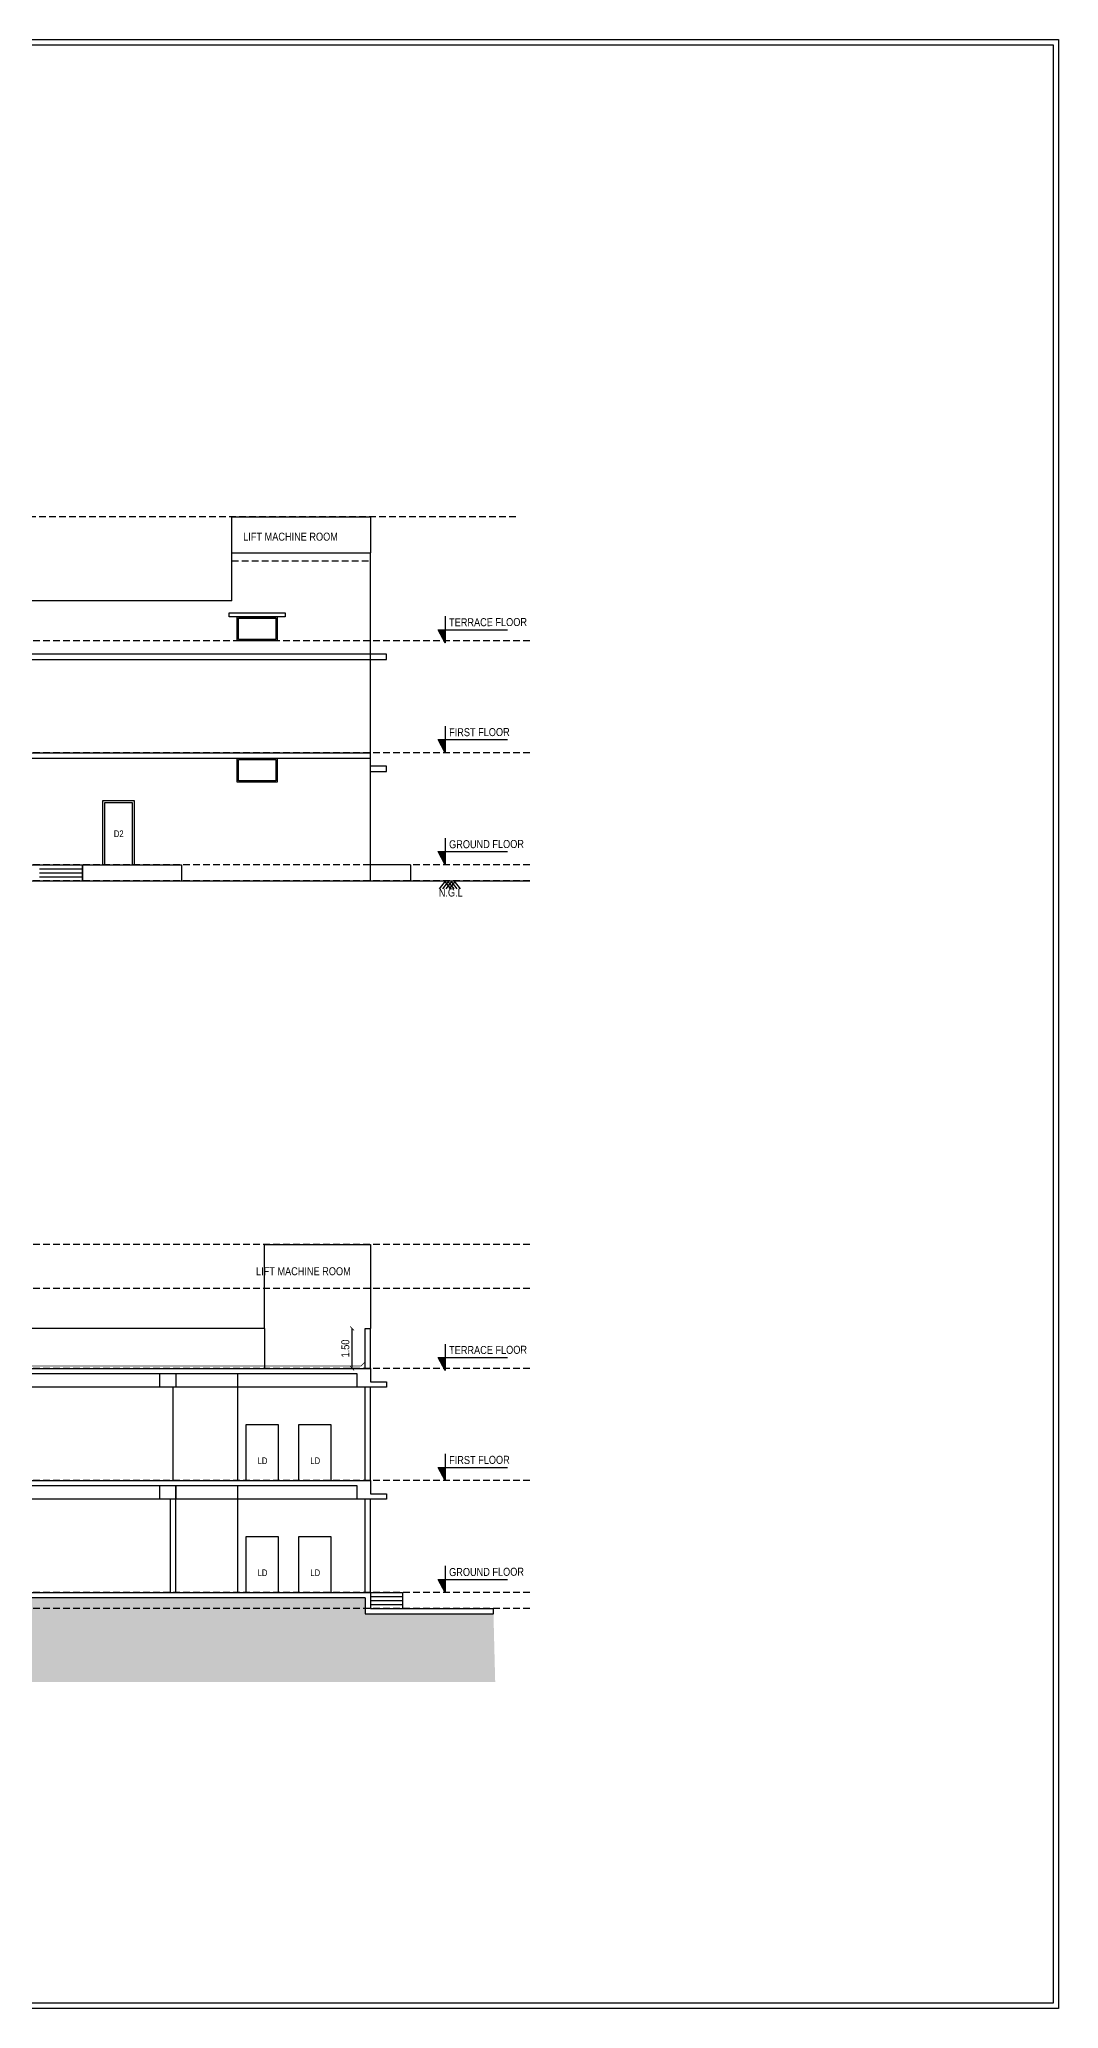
# Model space of a CAD drawing. Header units: metres. Extents: x 385023 to 385532, y 1408468 to 1408621.
# Drawn here: x 385494.1 to 385532.3, y 1408468.2 to 1408542.1 of the extents above; entities that cross this region are included whole.
import ezdxf
from ezdxf.enums import TextEntityAlignment as Align

# ---------------------------------------------------------------- set-up
doc = ezdxf.new("R2010")
doc.units = ezdxf.units.M
doc.header["$MEASUREMENT"] = 0
doc.linetypes.add('( Hidden )', pattern=[0.375, 0.25, -0.125])
doc.linetypes.add('DASHED', pattern=[0.75, 0.5, -0.25])
for name, color, linetype in [('ele-2', 7, 'Continuous'), ('LEVELS', 40, 'Continuous'), ('SDA_LEVELS', 20, 'Continuous')]:
    doc.layers.add(name, color=color, linetype=linetype)
doc.styles.add('Century Gothic', font='ARIALN.TTF')
doc.styles.add('RIA-AP', font='ARIALN.TTF')
doc.styles.get("Standard").update_dxf_attribs({"font": 'ARIALN.TTF', "height": 0.35})
doc.dimstyles.new('RIA-AP', dxfattribs={"dimtxt": 0.3, "dimasz": 0.15, "dimexe": 0, "dimexo": 1, "dimgap": 0.1, "dimtad": 1, "dimzin": 4, "dimdsep": 46, "dimtxsty": 'RIA-AP', "dimblk": 'ARCHTICK', "dimcen": 0.09, "dimse1": 1, "dimse2": 1, "dimclrd": 8, "dimclre": 8, "dimclrt": 4, "dimazin": 0, "dimtfac": 1, "dimtix": 1, "dimtofl": 0, "dimtmove": 2, "dimatfit": 3, "dimfxl": 0, "dimtolj": 1, "dimtzin": 0, "dimarcsym": 0})

# ---------------------------------------------------------------- blocks, each defined once
blk = doc.blocks.new('A$C78111131')
at = {"layer": 'SDA_LEVELS'}
h = blk.add_hatch(dxfattribs=at)
h.set_pattern_fill('ANSI31', color=256, scale=10, style=0)
h.set_pattern_definition([(45, (-258.733, 0), (-22.4506, 22.4506), [])])
h.paths.add_polyline_path([(-259, 491), (0, 0), (0, 491)])
blk.add_lwpolyline([(0, 995), (0, 0), (-259, 491), (2345, 491)], dxfattribs=at)
blk = doc.blocks.new('A$C44140B70')
at = {"layer": 'LEVELS', "color": 2, "xscale": 0.001, "yscale": 0.001, "zscale": 0.001}
blk.add_blockref('A$C78111131', (0, 0), dxfattribs=at)
at = {"layer": 'ele-2', "color": 1, "ltscale": 0.1, "style": 'Century Gothic'}
blk.add_attdef('FLOOR', (0.153, 0.616), '', height=0.3, rotation=0.3, dxfattribs=at)
blk.add_attdef('LVL', (0.158, 0.121), '', height=0.3, dxfattribs=at)
blk = doc.blocks.new('_ArchTick')
at = {"color": 0, "linetype": 'ByBlock', "const_width": 0.15}
blk.add_lwpolyline([(-0.5, -0.5), (0.5, 0.5)], dxfattribs=at)
blk = doc.blocks.new('*D78')
at = {"color": 8, "lineweight": -2}
blk.add_line((385505.794, 1408492.212), (385505.794, 1408493.712), dxfattribs=at)
at = {"layer": 'Defpoints', "color": 0}
for p in [(385505.794, 1408493.712), (385506.281, 1408493.712), (385506.281, 1408492.212)]:
    blk.add_point(p, dxfattribs=at)
at = {"color": 8, "lineweight": -2, "xscale": 0.15, "yscale": 0.15, "zscale": 0.15}
for p, rotation in [((385505.794, 1408493.712), 90), ((385505.794, 1408492.212), 270)]:
    blk.add_blockref('_ArchTick', p, dxfattribs=dict(at, rotation=rotation))
at = {"color": 4, "lineweight": -2, "insert": (385505.54, 1408492.962), "char_height": 0.3, "attachment_point": 5, "rotation": 90, "style": 'RIA-AP'}
blk.add_mtext('\\A1;1.50', dxfattribs=at)

msp = doc.modelspace()

# ---------------------------------------------------------------- hatches: boundary and pattern name
at = {"linetype": 'Continuous'}
h = msp.add_hatch(dxfattribs=at)
h.set_pattern_fill('EARTH', color=252, scale=5)
h.set_pattern_definition([(0, (384202.4413, 1406044.1459), (1.25, 1.25), [1.25, -1.25]), (0, (384202.4413, 1406044.6146), (1.25, 1.25), [1.25, -1.25]), (0, (384202.4413, 1406045.0834), (1.25, 1.25), [1.25, -1.25]), (90, (384202.5976, 1406045.2396), (-1.25, 1.25), [1.25, -1.25]), (90, (384203.0663, 1406045.2396), (-1.25, 1.25), [1.25, -1.25]), (90, (384203.535, 1406045.2396), (-1.25, 1.25), [1.25, -1.25])])
h.paths.add_polyline_path([(385422.217, 1408483.212), (385427.181, 1408483.212), (385427.181, 1408483.245), (385427.181, 1408483.382), (385427.181, 1408483.612), (385506.281, 1408483.612), (385506.281, 1408483.012), (385511.093, 1408483.012), (385511.158, 1408480.462), (385422.217, 1408480.431)])

# ---------------------------------------------------------------- linework, layer by layer
at = {"linetype": '( Hidden )'}
for p, q in [((385511.928, 1408524.147, 0.025), (385423.203, 1408524.147, 0.025)), ((385512.454, 1408519.502, 0.025), (385423.882, 1408519.502, 0.025)), ((385512.454, 1408519.502, 0.025), (385423.882, 1408519.502, 0.025)), ((385512.454, 1408515.302, 0.025), (385423.882, 1408515.302, 0.025)), ((385512.454, 1408511.102, 0.025), (385423.882, 1408511.102, 0.025)), ((385512.454, 1408510.502, 0.025), (385423.882, 1408510.502, 0.025)), ((385512.455, 1408496.862, 0.025), (385423.73, 1408496.862, 0.025)), ((385512.455, 1408495.212, 0.025), (385423.73, 1408495.212, 0.025)), ((385512.455, 1408492.212, 0.025), (385423.73, 1408492.212, 0.025)), ((385512.455, 1408488.012, 0.025), (385423.73, 1408488.012, 0.025)), ((385512.455, 1408488.012, 0.025), (385423.73, 1408488.012, 0.025)), ((385512.455, 1408483.812, 0.025), (385423.73, 1408483.812, 0.025)), ((385512.455, 1408483.212, 0.025), (385423.73, 1408483.212, 0.025))]:
    msp.add_line(p, q, dxfattribs=at)
at = {"lineweight": -2}
for p, q in [((385501.288, 1408521.002, 0.025), (385501.288, 1408522.802, 0.025)), ((385501.288, 1408522.802, 0.025), (385506.48, 1408522.802, 0.025)), ((385506.48, 1408510.502, 0.025), (385506.48, 1408522.802, 0.025)), ((385501.288, 1408521.002, 0.025), (385431.591, 1408521.002, 0.025)), ((385507.08, 1408519.002, 0.025), (385506.48, 1408519.002, 0.025)), ((385507.08, 1408519.002, 0.025), (385506.48, 1408519.002, 0.025)), ((385507.08, 1408519.002, 0.025), (385506.48, 1408519.002, 0.025)), ((385506.48, 1408518.802, 0.025), (385507.08, 1408518.802, 0.025)), ((385506.48, 1408518.802, 0.025), (385507.08, 1408518.802, 0.025)), ((385506.48, 1408518.802, 0.025), (385507.08, 1408518.802, 0.025)), ((385507.08, 1408518.802, 0.025), (385507.08, 1408519.002, 0.025)), ((385507.08, 1408518.802, 0.025), (385507.08, 1408519.002, 0.025)), ((385507.08, 1408518.802, 0.025), (385507.08, 1408519.002, 0.025)), ((385426.981, 1408515.302, 0.025), (385506.48, 1408515.302, 0.025)), ((385426.981, 1408515.102, 0.025), (385506.48, 1408515.102, 0.025)), ((385506.48, 1408515.102, 0.025), (385506.48, 1408515.302, 0.025)), ((385474.682, 1408511.102, 0.025), (385499.39, 1408511.102, 0.025)), ((385499.39, 1408511.102, 0.025), (385499.39, 1408510.502, 0.025)), ((385507.976, 1408511.102, 0.025), (385506.48, 1408511.102, 0.025)), ((385507.976, 1408511.102, 0.025), (385507.976, 1408510.502, 0.025)), ((385423.882, 1408510.502, 0.025), (385512.454, 1408510.502, 0.025)), ((385502.523, 1408493.712, 0.025), (385472.776, 1408493.712, 0.025)), ((385502.523, 1408492.212, 0.025), (385502.523, 1408493.712, 0.025)), ((385506.281, 1408492.212, 0.025), (385506.281, 1408493.712, 0.025)), ((385506.281, 1408493.712, 0.025), (385506.481, 1408493.712, 0.025)), ((385506.481, 1408492.212, 0.025), (385506.481, 1408493.712, 0.025)), ((385499.082, 1408488.012, 0.025), (385499.082, 1408491.512, 0.025)), ((385501.511, 1408488.012, 0.025), (385501.511, 1408492.012, 0.025)), ((385506.281, 1408488.012, 0.025), (385506.281, 1408491.512, 0.025)), ((385506.481, 1408488.012, 0.025), (385506.481, 1408491.512, 0.025)), ((385499.182, 1408483.812, 0.025), (385499.182, 1408487.812, 0.025)), ((385501.511, 1408483.812, 0.025), (385501.511, 1408487.812, 0.025)), ((385498.982, 1408483.812, 0.025), (385498.982, 1408487.312, 0.025)), ((385506.281, 1408483.812, 0.025), (385506.281, 1408487.312, 0.025)), ((385506.481, 1408483.812, 0.025), (385506.481, 1408487.312, 0.025))]:
    msp.add_line(p, q, dxfattribs=at)
at = {"linetype": 'DASHED', "ltscale": 0.5}
msp.add_line((385501.288, 1408522.502, 0.025), (385506.48, 1408522.502, 0.025), dxfattribs=at)
at = {"color": 3}
msp.add_line((385495.681, 1408510.502, 0.025), (385495.681, 1408511.102, 0.025), dxfattribs=at)
for p, q in [((385495.681, 1408511.102, 0.025), (385495.681, 1408510.502, 0.025)), ((385426.981, 1408483.812, 0.025), (385506.481, 1408483.812, 0.025)), ((385506.281, 1408483.612, 0.025), (385426.981, 1408483.612, 0.025)), ((385506.281, 1408483.612, 0.025), (385506.281, 1408483.012, 0.025)), ((385506.481, 1408483.812, 0.025), (385506.481, 1408483.212, 0.025)), ((385506.481, 1408483.812, 0.025), (385507.681, 1408483.812, 0.025)), ((385506.481, 1408483.662, 0.025), (385507.681, 1408483.662, 0.025)), ((385506.481, 1408483.512, 0.025), (385507.681, 1408483.512, 0.025)), ((385506.481, 1408483.362, 0.025), (385507.681, 1408483.362, 0.025)), ((385507.681, 1408483.812, 0.025), (385507.681, 1408483.212, 0.025)), ((385506.281, 1408483.012, 0.025), (385511.093, 1408483.012, 0.025)), ((385506.481, 1408483.212, 0.025), (385511.093, 1408483.212, 0.025))]:
    msp.add_line(p, q)
at = {"color": 7}
for p, q in [((385509.286, 1408510.492, 0.025), (385509.06, 1408510.199, 0.025)), ((385509.41, 1408510.492, 0.025), (385509.184, 1408510.199, 0.025)), ((385509.251, 1408510.492, 0.025), (385509.476, 1408510.199, 0.025)), ((385509.534, 1408510.492, 0.025), (385509.308, 1408510.199, 0.025)), ((385509.375, 1408510.492, 0.025), (385509.601, 1408510.199, 0.025)), ((385509.658, 1408510.492, 0.025), (385509.433, 1408510.199, 0.025)), ((385509.499, 1408510.492, 0.025), (385509.725, 1408510.199, 0.025)), ((385509.624, 1408510.492, 0.025), (385509.849, 1408510.199, 0.025))]:
    msp.add_line(p, q, dxfattribs=at)
at = {"color": 8}
for p, q in [((385506.299, 1408491.512, 0.025), (385427.199, 1408491.512, 0.025)), ((385506.281, 1408487.312, 0.025), (385427.181, 1408487.312, 0.025))]:
    msp.add_line(p, q, dxfattribs=at)
at = {"color": 8, "elevation": 0.025}
msp.add_lwpolyline([(385419.784, 1408468.209), (385419.784, 1408542.051), (385532.284, 1408542.051), (385532.284, 1408468.209)], close=True, dxfattribs=at)
at = {"color": 6, "elevation": 0.025}
msp.add_lwpolyline([(385419.984, 1408468.409), (385419.984, 1408541.851), (385532.084, 1408541.851), (385532.084, 1408468.409)], close=True, dxfattribs=at)
at = {"lineweight": -2, "elevation": 0.025}
for points in [[(385501.288, 1408522.802), (385501.288, 1408524.147), (385506.48, 1408524.147), (385506.48, 1408522.802)], [(385426.981, 1408518.802), (385507.08, 1408518.802), (385507.08, 1408519.002), (385426.981, 1408519.002)], [(385426.981, 1408518.802), (385507.08, 1408518.802), (385507.08, 1408519.002), (385426.981, 1408519.002)], [(385506.48, 1408514.602), (385507.08, 1408514.602), (385507.08, 1408514.802), (385506.48, 1408514.802)], [(385502.512, 1408493.712), (385502.512, 1408496.862), (385506.481, 1408496.862), (385506.481, 1408493.712)]]:
    msp.add_lwpolyline(points, dxfattribs=at)
at = {"elevation": 0.025}
for points in [[(385503.288, 1408520.402), (385501.188, 1408520.402), (385501.188, 1408520.552), (385503.288, 1408520.552)], [(385501.488, 1408520.402), (385502.988, 1408520.402), (385502.988, 1408519.502), (385501.488, 1408519.502)], [(385501.538, 1408520.352), (385502.938, 1408520.352), (385502.938, 1408519.552), (385501.538, 1408519.552)], [(385501.488, 1408515.102), (385502.988, 1408515.102), (385502.988, 1408514.202), (385501.488, 1408514.202)], [(385501.538, 1408515.052), (385502.938, 1408515.052), (385502.938, 1408514.252), (385501.538, 1408514.252)]]:
    msp.add_lwpolyline(points, close=True, dxfattribs=at)
at = {"linetype": 'ByBlock', "elevation": 0.025}
msp.add_lwpolyline([(385497.631, 1408513.502), (385496.431, 1408513.502), (385496.431, 1408511.102), (385497.631, 1408511.102)], close=True, dxfattribs=at)
at = {"color": 1, "linetype": 'ByBlock', "elevation": 0.025}
msp.add_lwpolyline([(385497.558, 1408513.429), (385496.504, 1408513.429), (385496.504, 1408511.102), (385497.558, 1408511.102)], close=True, dxfattribs=at)
at = {"color": 3, "elevation": 0.025}
for points in [[(385494.066, 1408510.952), (385495.681, 1408510.952)], [(385494.066, 1408510.802), (385495.681, 1408510.802)], [(385494.066, 1408510.652), (385495.681, 1408510.652)], [(385494.066, 1408510.502), (385495.681, 1408510.502)]]:
    msp.add_lwpolyline(points, dxfattribs=at)
at = {"elevation": 0.025}
for points in [[(385505.981, 1408492.012), (385427.581, 1408492.012), (385427.581, 1408491.512), (385425.981, 1408491.512), (385425.981, 1408491.712), (385426.981, 1408491.712), (385426.981, 1408492.212), (385506.481, 1408492.212), (385506.481, 1408492.012), (385506.481, 1408491.712), (385507.081, 1408491.712), (385507.081, 1408491.512), (385505.981, 1408491.512), (385505.981, 1408492.012)], [(385499.182, 1408492.012), (385499.182, 1408491.512), (385498.582, 1408491.512), (385498.582, 1408492.012)], [(385501.816, 1408488.012), (385501.816, 1408490.112), (385503.016, 1408490.112), (385503.016, 1408488.012)], [(385503.796, 1408488.012), (385503.796, 1408490.112), (385504.996, 1408490.112), (385504.996, 1408488.012)], [(385505.981, 1408487.812), (385427.581, 1408487.812), (385427.581, 1408487.312), (385425.981, 1408487.312), (385425.981, 1408487.512), (385426.981, 1408487.512), (385426.981, 1408488.012), (385506.481, 1408488.012), (385506.481, 1408487.812), (385506.481, 1408487.512), (385507.081, 1408487.512), (385507.081, 1408487.312), (385505.981, 1408487.312), (385505.981, 1408487.812)], [(385499.182, 1408487.812), (385499.182, 1408487.312), (385498.582, 1408487.312), (385498.582, 1408487.812)], [(385501.816, 1408483.812), (385501.816, 1408485.912), (385503.016, 1408485.912), (385503.016, 1408483.812)], [(385503.796, 1408483.812), (385503.796, 1408485.912), (385504.996, 1408485.912), (385504.996, 1408483.812)], [(385511.093, 1408483.012), (385511.093, 1408483.212)]]:
    msp.add_lwpolyline(points, dxfattribs=at)
at = {"const_width": 0.025, "elevation": 0.025}
msp.add_lwpolyline([(385472.776, 1408492.462), (385472.926, 1408492.312), (385506.131, 1408492.312), (385506.281, 1408492.462)], dxfattribs=at)

# ---------------------------------------------------------------- block references
at = {"color": 1, "ltscale": 0.1}
for p, values in [((385509.277, 1408519.424, -33.172), {'FLOOR': 'TERRACE FLOOR'}), ((385509.277, 1408515.302, 1.826), {'FLOOR': 'FIRST FLOOR'}), ((385509.277, 1408511.102, 1.826), {'FLOOR': 'GROUND FLOOR'}), ((385509.278, 1408492.134, 29.01), {'FLOOR': 'TERRACE FLOOR'}), ((385509.278, 1408488.012, 64.007), {'FLOOR': 'FIRST FLOOR'}), ((385509.278, 1408483.812, 64.007), {'FLOOR': 'GROUND FLOOR'})]:
    msp.add_blockref('A$C44140B70', p, dxfattribs=at).add_auto_attribs(values)

# ---------------------------------------------------------------- texts
at = {"style": 'RIA-AP'}
for s, p in [('D2', (385497.042, 1408512.141)), ('LD', (385502.432, 1408488.628)), ('LD', (385504.412, 1408488.628)), ('LD', (385502.432, 1408484.428)), ('LD', (385504.412, 1408484.428))]:
    msp.add_text(s, height=0.25, dxfattribs=at).set_placement(p, align=Align.CENTER)
msp.add_text('N.G.L', height=0.3).set_placement((385509.042, 1408509.911))
at = {"char_height": 0.3, "attachment_point": 9, "style": 'RIA-AP'}
for insert in [(385505.26, 1408523.25), (385505.741, 1408495.704)]:
    msp.add_mtext('LIFT MACHINE ROOM', dxfattribs=dict(at, insert=insert))

# ---------------------------------------------------------------- dimensions: what is measured, and where the dimension line sits
at = {"lineweight": -2}
dim = msp.add_aligned_dim(p1=(385506.281, 1408492.212, 64.007), p2=(385506.281, 1408493.712, 64.007), distance=0.488, dimstyle='RIA-AP', dxfattribs=at)
dim.commit()
dim.dimension.update_dxf_attribs({"geometry": '*D78', "text_midpoint": (385505.54, 1408492.962, 64.007)})

doc.saveas('drawing.dxf')
